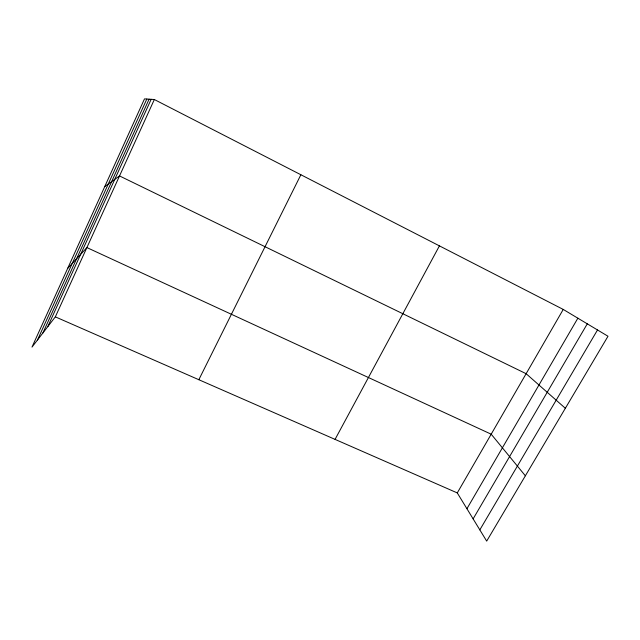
<?xml version="1.0" encoding="UTF-8"?>
<svg xmlns="http://www.w3.org/2000/svg" width="640" height="640" viewBox="0 0 640 640"><rect width="100%" height="100%" fill="white"/><g stroke="black" fill="none" stroke-linecap="round" stroke-linejoin="round"><path stroke-width="0.96" d="M37.512 339.952L146.824 99.032M42.864 333.016L149.088 99.184M47.76 326.672L151.16 99.312M55.328 316.856L154.336 99.52L563.24 309.432L608 336.248L486.688 541.112L457.28 492.92L55.328 316.856L32 347.096L144.488 98.888L154.336 99.52M198.832 379.712L300.88 174.752M335.064 439.384L439.424 245.872M457.28 492.92L563.24 309.432M466.928 508.728L577.864 318.192M473.12 518.872L587.28 323.832M479.832 529.864L597.512 329.96M67.672 268.376L86.888 247.576L491.192 434.192L525.368 475.8M104.744 186.576L119.528 175.936L526.128 373.696L565.352 408.272"/></g></svg>
